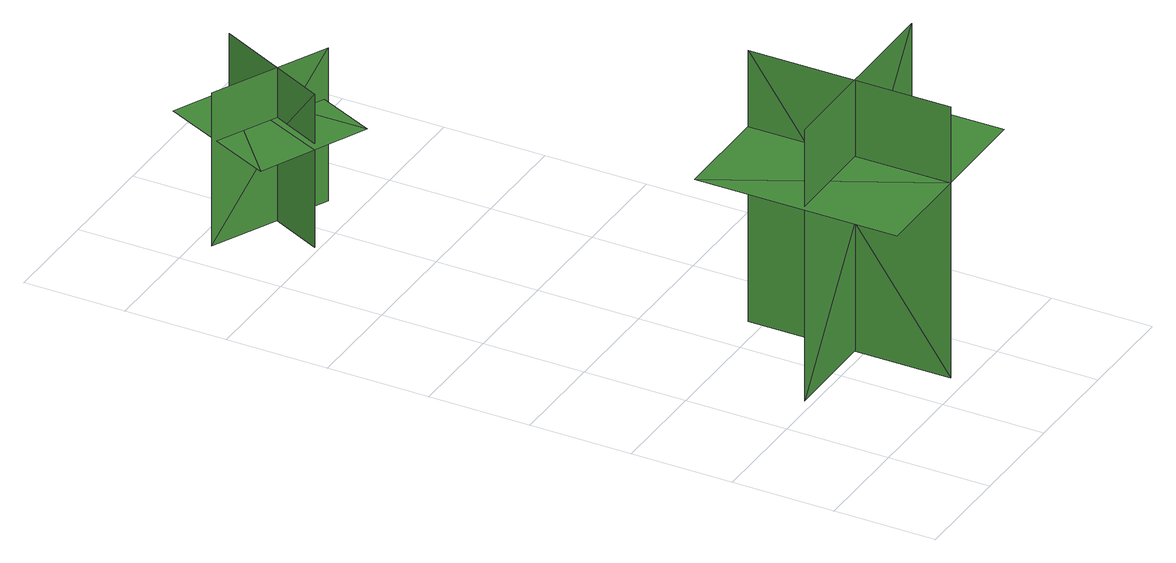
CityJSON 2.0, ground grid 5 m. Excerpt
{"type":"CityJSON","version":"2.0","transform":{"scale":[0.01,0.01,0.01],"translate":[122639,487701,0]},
"CityObjects":{
"tree1":{"type":"SolitaryVegetationObject","geometry":[{"type":"MultiSurface","lod":"1","boundaries":[[[0,1,2]],[[0,2,3]],[[4,5,6]],[[4,6,7]],[[8,9,10]],[[8,10,11]],[[8,11,12]],[[8,12,13]]]}]},
"tree2":{"type":"SolitaryVegetationObject","geometry":[{"type":"MultiSurface","lod":"1","boundaries":[[[14,15,16]],[[14,16,17]],[[18,19,20]],[[18,20,21]],[[22,23,24]],[[22,24,25]],[[22,25,26]],[[22,26,27]]]}]}
},
"vertices":[
[246,543,86],[1242,549,86],[1242,549,1471],[246,543,1471],[715,74,86],[709,1070,86],[709,1070,1471],[715,74,1471],[715,74,1083],[1213,77,1083],[1207,1072,1083],[709,1070,1083],[211,1067,1083],[217,71,1083],
[614,3583,95],[345,3015,95],[345,3015,878],[614,3583,878],[143,3416,95],[712,3146,95],[712,3146,878],[143,3416,878],[557,3567,625],[293,3687,625],[33,3114,625],[298,2994,625],[562,2874,625],[822,3447,625]
]}
